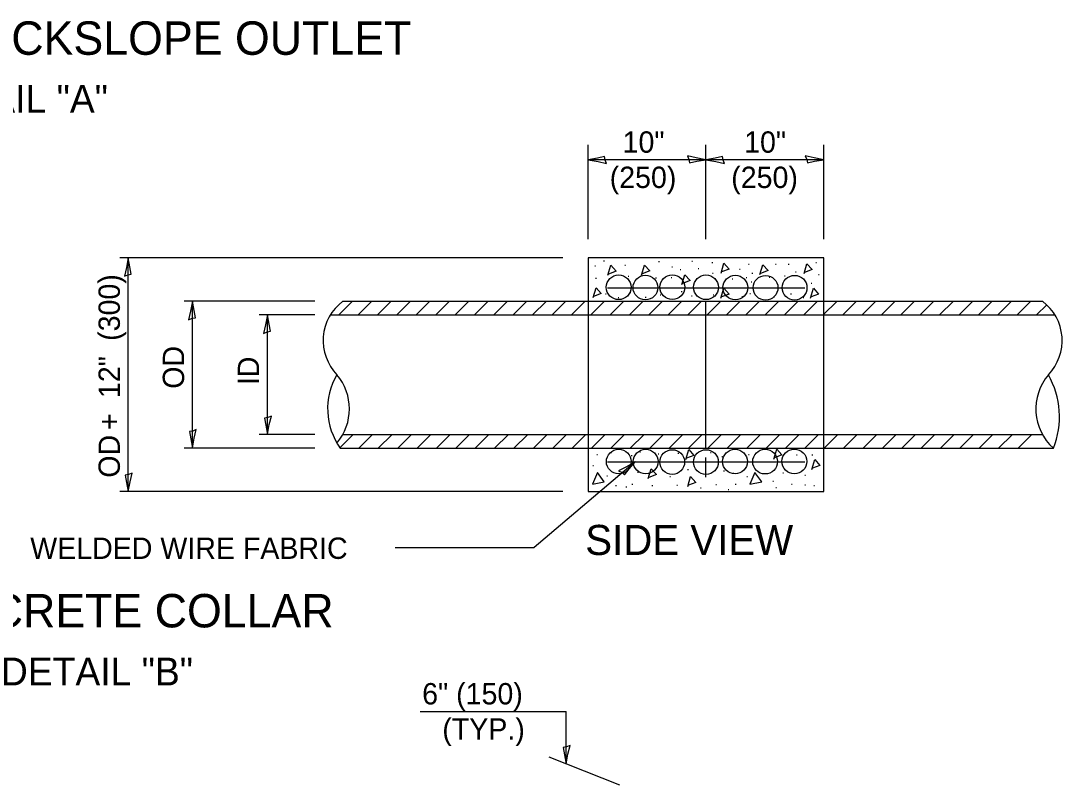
# Model space of a CAD drawing. Extents: x 100768 to 101448, y 100037 to 100477.
# Drawn here: x 100921 to 101027.6, y 100155.1 to 100233.3 of the extents above; entities that cross this region are included whole.
import ezdxf

# ---------------------------------------------------------------- set-up
doc = ezdxf.new("R2010")
doc.units = 0
for name, color, linetype in [('Design_PR_Roadway Dimensions', 7, 'Continuous'), ('Design_PR_Roadway Notes', 7, 'Continuous'), ('Drainage_PR_Adjustment Items', 7, 'Continuous'), ('Level 35', 7, 'Continuous'), ('Level 43', 7, 'Continuous'), ('Level 53', 7, 'Continuous'), ('ROW_EX_Private Boundary Items', 7, 'Continuous'), ('Stage_Construction Traffic Control', 7, 'Continuous')]:
    doc.layers.add(name, color=color, linetype=linetype)

msp = doc.modelspace()

# ---------------------------------------------------------------- linework, layer by layer
at = {"layer": 'Design_PR_Roadway Notes'}
for p in [(100983.87, 100188.18), (100959.32, 100179.42)]:
    msp.add_line(p, (100973.54, 100179.42), dxfattribs=at)
msp.add_lwpolyline([(100982.17, 100187.26), (100982.52, 100187.08), (100982.79, 100186.85), (100983.25, 100187.44), (100983.87, 100188.18), (100982.98, 100187.67)], close=True, dxfattribs=at)
at = {"layer": 'Drainage_PR_Adjustment Items'}
for p, q in [((100953.55, 100203.21), (100954.95, 100204.6)), ((100955.53, 100203.21), (100956.93, 100204.6)), ((100957.51, 100203.21), (100958.91, 100204.6)), ((100959.49, 100203.21), (100960.9, 100204.6)), ((100961.47, 100203.21), (100962.88, 100204.6)), ((100963.46, 100203.21), (100964.86, 100204.6)), ((100965.44, 100203.21), (100966.84, 100204.6)), ((100967.42, 100203.21), (100968.82, 100204.6)), ((100969.41, 100203.21), (100970.81, 100204.6)), ((100971.39, 100203.21), (100972.79, 100204.6)), ((100973.37, 100203.21), (100974.78, 100204.6)), ((100975.36, 100203.21), (100976.76, 100204.6)), ((100977.34, 100203.21), (100978.74, 100204.6)), ((100979.32, 100203.21), (100980.72, 100204.6)), ((100981.3, 100203.21), (100982.71, 100204.6)), ((100983.28, 100203.21), (100984.69, 100204.6)), ((100985.27, 100203.21), (100986.67, 100204.6)), ((100987.25, 100203.21), (100988.65, 100204.6)), ((100989.24, 100203.21), (100990.64, 100204.6)), ((100991.22, 100203.21), (100992.62, 100204.6)), ((100993.2, 100203.21), (100994.6, 100204.6)), ((100995.18, 100203.21), (100996.59, 100204.6)), ((100997.17, 100203.21), (100998.57, 100204.6)), ((100999.15, 100203.21), (101000.55, 100204.6)), ((101001.13, 100203.21), (101002.53, 100204.6)), ((101003.11, 100203.21), (101004.52, 100204.6)), ((101005.1, 100203.21), (101006.5, 100204.6)), ((101007.08, 100203.21), (101008.48, 100204.6)), ((101009.06, 100203.21), (101010.47, 100204.6)), ((101011.05, 100203.21), (101012.45, 100204.6)), ((101013.03, 100203.21), (101014.43, 100204.6)), ((101015.01, 100203.21), (101016.41, 100204.6)), ((101016.99, 100203.21), (101018.4, 100204.6)), ((101018.98, 100203.21), (101020.38, 100204.6)), ((101020.96, 100203.21), (101022.36, 100204.6)), ((101022.94, 100203.21), (101024.34, 100204.6)), ((101024.93, 100203.21), (101025.97, 100204.24)), ((100953.63, 100189.57), (100955.03, 100190.96)), ((100955.61, 100189.57), (100957.01, 100190.96)), ((100957.59, 100189.57), (100959, 100190.96)), ((100959.58, 100189.57), (100960.98, 100190.96)), ((100961.56, 100189.57), (100962.96, 100190.96)), ((100963.54, 100189.57), (100964.95, 100190.96)), ((100965.53, 100189.57), (100966.93, 100190.96)), ((100967.51, 100189.57), (100968.91, 100190.96)), ((100969.49, 100189.57), (100970.9, 100190.96)), ((100971.47, 100189.57), (100972.88, 100190.96)), ((100973.46, 100189.57), (100974.86, 100190.96)), ((100975.44, 100189.57), (100976.84, 100190.96)), ((100977.42, 100189.57), (100978.82, 100190.96)), ((100979.41, 100189.57), (100980.81, 100190.96)), ((100981.39, 100189.57), (100982.79, 100190.96)), ((100983.37, 100189.57), (100984.77, 100190.96)), ((100985.36, 100189.57), (100986.76, 100190.96)), ((100987.34, 100189.57), (100988.74, 100190.96)), ((100989.32, 100189.57), (100990.72, 100190.96)), ((100991.3, 100189.57), (100992.71, 100190.96)), ((100993.28, 100189.57), (100994.69, 100190.96)), ((100995.27, 100189.57), (100996.67, 100190.96)), ((100997.25, 100189.57), (100998.65, 100190.96)), ((100999.23, 100189.57), (101000.63, 100190.96)), ((101001.22, 100189.57), (101002.62, 100190.96)), ((101003.2, 100189.57), (101004.6, 100190.96)), ((101005.18, 100189.57), (101006.58, 100190.96)), ((101007.17, 100189.57), (101008.57, 100190.96)), ((101009.15, 100189.57), (101010.55, 100190.96)), ((101011.13, 100189.57), (101012.53, 100190.96)), ((101013.11, 100189.57), (101014.52, 100190.96)), ((101015.09, 100189.57), (101016.5, 100190.96)), ((101017.08, 100189.57), (101018.48, 100190.96)), ((101019.06, 100189.57), (101020.46, 100190.96)), ((101021.04, 100189.57), (101022.45, 100190.96)), ((101023.03, 100189.57), (101024.43, 100190.96))]:
    msp.add_line(p, q, dxfattribs=at)
for points in [[(100980.71, 100186.13), (100980, 100187.09), (100979.49, 100185.87)], [(100996.82, 100186.13), (100996.11, 100187.09), (100995.6, 100185.87)]]:
    msp.add_lwpolyline(points, close=True, dxfattribs=at)
at = {"layer": 'Level 35'}
for p, q in [((100953.96, 100204.6), (100991.11, 100204.6)), ((100991.11, 100189.57), (100991.11, 100204.6)), ((100991.11, 100204.6), (101025.54, 100204.6)), ((100952.7, 100203.21), (100991.11, 100203.21)), ((100991.11, 100203.21), (101026.8, 100203.21)), ((100953.96, 100190.96), (100991.11, 100190.96)), ((100991.11, 100190.96), (101025.54, 100190.96)), ((100953.7, 100189.57), (100991.11, 100189.57)), ((100991.11, 100189.57), (101026.65, 100189.57)), ((100991.11, 100186.61), (100991.11, 100188.63))]:
    msp.add_line(p, q, dxfattribs=at)
msp.add_lwpolyline([(100979.05, 100185.12), (101003.17, 100185.12), (101003.17, 100209.06), (100979.05, 100209.06)], close=True, dxfattribs=at)
for centre, major_axis, start_param, end_param in [((100957.05, 100200.58), (-5.1, 0), 5.365675, 7.044229), ((101022.44, 100200.58), (-5.1, 0), 2.380549, 4.059103), ((100959.44, 100193.59), (-7.03, 0), 5.758974, 6.897389), ((100949.16, 100193.59), (-5.48, 0), 2.443598, 3.839587), ((101030.33, 100193.59), (-5.48, 0), 5.585191, 7.116227), ((101018.4, 100192.79), (-8.86, 0), 2.766817, 3.651717)]:
    msp.add_ellipse(centre, major_axis=major_axis, ratio=0.992633, start_param=start_param, end_param=end_param, dxfattribs=at)
at = {"layer": 'Level 43'}
for p, q in [((100979.05, 100210.94), (100979.05, 100220.61)), ((100991.11, 100210.94), (100991.11, 100220.61)), ((101003.17, 100210.94), (101003.17, 100220.61)), ((100991.11, 100219.09), (100979.05, 100219.09)), ((101003.17, 100219.09), (100991.11, 100219.09)), ((100976.45, 100209.06), (100931.16, 100209.06)), ((100932.02, 100185.12), (100932.02, 100209.06)), ((100951.1, 100204.6), (100937.73, 100204.6)), ((100938.59, 100189.57), (100938.59, 100204.6)), ((100951.1, 100203.21), (100945.4, 100203.21)), ((100946.26, 100190.96), (100946.26, 100203.21)), ((100951.1, 100190.96), (100945.4, 100190.96)), ((100951.1, 100189.57), (100937.73, 100189.57)), ((100976.45, 100185.12), (100931.16, 100185.12)), ((100961.87, 100162.61), (100976.8, 100162.61)), ((100976.8, 100157.25), (100976.8, 100162.61)), ((100982.28, 100155.09), (100975.07, 100157.94))]:
    msp.add_line(p, q, dxfattribs=at)
for points in [[(100980.95, 100218.69), (100980.8, 100219.05), (100980.74, 100219.4), (100980, 100219.25), (100979.05, 100219.09), (100980.07, 100218.9)], [(100989.21, 100219.48), (100989.37, 100219.12), (100989.43, 100218.77), (100990.16, 100218.92), (100991.11, 100219.09), (100990.1, 100219.27)], [(100993.01, 100218.69), (100992.86, 100219.05), (100992.8, 100219.4), (100992.06, 100219.25), (100991.11, 100219.09), (100992.13, 100218.9)], [(101001.27, 100219.48), (101001.43, 100219.12), (101001.49, 100218.77), (101002.22, 100218.92), (101003.17, 100219.09), (101002.16, 100219.27)], [(100931.62, 100207.16), (100931.98, 100207.31), (100932.33, 100207.37), (100932.18, 100208.11), (100932.02, 100209.06), (100931.83, 100208.04)], [(100938.19, 100202.7), (100938.56, 100202.86), (100938.9, 100202.92), (100938.75, 100203.65), (100938.59, 100204.6), (100938.4, 100203.59)], [(100945.86, 100201.31), (100946.23, 100201.47), (100946.58, 100201.53), (100946.42, 100202.26), (100946.26, 100203.21), (100946.07, 100202.2)], [(100946.66, 100192.86), (100946.29, 100192.71), (100945.94, 100192.65), (100946.09, 100191.91), (100946.26, 100190.96), (100946.44, 100191.98)], [(100938.98, 100191.47), (100938.62, 100191.32), (100938.27, 100191.26), (100938.42, 100190.52), (100938.59, 100189.57), (100938.77, 100190.59)], [(100932.41, 100187.02), (100932.05, 100186.86), (100931.7, 100186.8), (100931.85, 100186.07), (100932.02, 100185.12), (100932.2, 100186.13)], [(100977.2, 100159.15), (100976.84, 100159), (100976.49, 100158.94), (100976.64, 100158.2), (100976.8, 100157.25), (100976.99, 100158.27)]]:
    msp.add_lwpolyline(points, close=True, dxfattribs=at)
at = {"layer": 'Level 53'}
for p, q in [((100979.74, 100208.22), (100979.82, 100208.22)), ((100980.64, 100208.74), (100980.72, 100208.74)), ((100982.8, 100208.3), (100982.88, 100208.3)), ((100986.26, 100208.66), (100986.34, 100208.66)), ((100987.6, 100208.14), (100987.68, 100208.14)), ((100989.65, 100208.71), (100989.73, 100208.71)), ((100991.72, 100208.58), (100991.8, 100208.58)), ((100995.46, 100208.39), (100995.54, 100208.39)), ((100998.22, 100208.39), (100998.29, 100208.39)), ((100999.53, 100208.41), (100999.6, 100208.41)), ((101002.34, 100208.58), (101002.41, 100208.58)), ((100983.15, 100207.16), (100983.23, 100207.16)), ((100987.54, 100207.05), (100987.62, 100207.05)), ((100988.47, 100207.84), (100988.55, 100207.84)), ((100990.3, 100207.95), (100990.38, 100207.95)), ((100991.77, 100207.46), (100991.85, 100207.46)), ((100994.53, 100207.87), (100994.61, 100207.87)), ((100995.21, 100207.05), (100995.29, 100207.05)), ((100995.81, 100207.46), (100995.89, 100207.46)), ((100997.56, 100207.08), (100997.64, 100207.08)), ((100999.14, 100207.19), (100999.22, 100207.19)), ((101000.26, 100207.6), (101000.34, 100207.6)), ((101002.61, 100207.35), (101002.69, 100207.35)), ((100979.82, 100206.97), (100979.9, 100206.97)), ((100985.96, 100206.99), (100986.04, 100206.99)), ((100991.99, 100206.91), (100992.07, 100206.91)), ((100993.77, 100206.91), (100993.84, 100206.91)), ((100995.73, 100206.58), (100995.81, 100206.58)), ((101001.87, 100206.45), (101001.95, 100206.45)), ((100980.83, 100205.36), (100980.91, 100205.36)), ((100982.12, 100204.97), (100982.19, 100204.97)), ((100983.34, 100205.49), (100983.42, 100205.49)), ((100984.9, 100205.03), (100984.98, 100205.03)), ((100986.43, 100205.25), (100986.5, 100205.25)), ((100988.58, 100205.6), (100988.66, 100205.6)), ((100989.62, 100205.17), (100989.7, 100205.17)), ((100991.83, 100205.25), (100991.91, 100205.25)), ((100994.78, 100205.08), (100994.85, 100205.08)), ((100995.59, 100205.38), (100995.67, 100205.38)), ((100998.05, 100205.06), (100998.13, 100205.06)), ((100999.77, 100205.36), (100999.85, 100205.36)), ((101001.05, 100204.97), (101001.13, 100204.97)), ((100979.94, 100188.92), (100980.02, 100188.92)), ((100981.36, 100189.12), (100981.43, 100189.12)), ((100984.33, 100189.21), (100984.41, 100189.21)), ((100986.22, 100188.99), (100986.3, 100188.99)), ((100988.24, 100189.05), (100988.32, 100189.05)), ((100991.57, 100189.12), (100991.65, 100189.12)), ((100995.45, 100188.92), (100995.53, 100188.92)), ((101000.35, 100188.89), (101000.43, 100188.89)), ((101001.95, 100188.89), (101002.03, 100188.89)), ((100983.47, 100188.83), (100983.55, 100188.83)), ((100992.73, 100188.73), (100992.8, 100188.73)), ((100979.53, 100187.8), (100979.61, 100187.8)), ((100980.97, 100186.74), (100981.05, 100186.74)), ((100984.11, 100187.1), (100984.19, 100187.1)), ((100989.23, 100187.38), (100989.31, 100187.38)), ((100992.91, 100187.24), (100992.99, 100187.24)), ((100993.88, 100187), (100993.96, 100187)), ((100998.97, 100187.06), (100999.05, 100187.06)), ((101001.21, 100186.81), (101001.29, 100186.81)), ((100981.86, 100185.74), (100981.94, 100185.74)), ((100983.53, 100185.88), (100983.61, 100185.88)), ((100985.58, 100185.75), (100985.66, 100185.75)), ((100987.41, 100186.68), (100987.49, 100186.68)), ((100988.11, 100185.78), (100988.19, 100185.78)), ((100992.12, 100185.85), (100992.19, 100185.85)), ((100994.1, 100185.88), (100994.18, 100185.88)), ((100995.29, 100186.68), (100995.37, 100186.68)), ((100997.95, 100186.2), (100998.02, 100186.2)), ((100999.84, 100185.88), (100999.91, 100185.88)), ((101001.21, 100185.81), (101001.29, 100185.81)), ((101002.14, 100185.75), (101002.22, 100185.75)), ((100982.92, 100185.62), (100983, 100185.62)), ((100990.54, 100185.51), (100990.62, 100185.51)), ((100993.37, 100185.34), (100993.45, 100185.34)), ((100998.24, 100185.56), (100998.31, 100185.56))]:
    msp.add_line(p, q, dxfattribs=at)
for points in [[(100981.08, 100207.28), (100981.37, 100208.28), (100981.91, 100207.69), (100981.14, 100207.39)], [(100984.52, 100207.28), (100984.82, 100208.29), (100985.36, 100207.7), (100984.58, 100207.4)], [(100992.65, 100207.49), (100992.95, 100208.49), (100993.49, 100207.9), (100992.71, 100207.6)], [(100996.63, 100207.33), (100996.92, 100208.33), (100997.46, 100207.74), (100996.68, 100207.44)], [(101001.14, 100207.43), (101001.44, 100208.44), (101001.98, 100207.85), (101001.2, 100207.55)], [(100988.65, 100206.3), (100988.94, 100207.31), (100989.48, 100206.72), (100988.71, 100206.42)], [(100979.56, 100204.98), (100979.86, 100205.99), (100980.4, 100205.39), (100979.62, 100205.09)], [(100992.64, 100204.92), (100992.93, 100205.93), (100993.47, 100205.34), (100992.69, 100205.04)], [(101001.79, 100204.92), (101002.09, 100205.93), (101002.62, 100205.34), (101001.85, 100205.04)], [(100989.04, 100188.41), (100989.34, 100189.42), (100989.88, 100188.83), (100989.1, 100188.53)], [(100998.04, 100188.46), (100998.34, 100189.47), (100998.88, 100188.88), (100998.1, 100188.58)], [(101001.93, 100187.39), (101002.23, 100188.4), (101002.76, 100187.8), (101001.99, 100187.51)], [(100985.21, 100186.47), (100985.5, 100187.47), (100986.04, 100186.88), (100985.27, 100186.58)], [(100989.25, 100185.65), (100989.54, 100186.66), (100990.08, 100186.06), (100989.31, 100185.77)]]:
    msp.add_lwpolyline(points, dxfattribs=at)
at = {"layer": 'ROW_EX_Private Boundary Items'}
for centre in [(100982.18, 100206.03), (100984.92, 100206), (100987.67, 100206.04), (100991.11, 100206.03), (100994.11, 100206), (100997.2, 100205.98), (101000.17, 100205.99), (100982.19, 100188.2), (100984.94, 100188.2), (100987.65, 100188.15), (100991.1, 100188.15), (100994.08, 100188.2), (100997.16, 100188.19), (101000.15, 100188.21)]:
    msp.add_ellipse(centre, major_axis=(1.27, 0), ratio=0.992638, dxfattribs=at)
at = {"layer": 'Stage_Construction Traffic Control'}
for p, q in [((100981.02, 100205.99), (101001.21, 100205.99)), ((100981.02, 100188.18), (101001.21, 100188.18))]:
    msp.add_line(p, q, dxfattribs=at)

# ---------------------------------------------------------------- texts
at = {"layer": 'Design_PR_Roadway Dimensions'}
for s, p in [('10"', (100982.58, 100219.8)), ('10"', (100995.01, 100219.8)), ('(250)', (100981.26, 100216.19)), ('(250)', (100993.69, 100216.19)), ('6" (150)', (100962.08, 100163.35)), ('(TYP.)', (100964.14, 100159.74))]:
    msp.add_text(s, height=2.185, dxfattribs=at).set_placement(p)
for s, height, p in [('(300)', 2.185, (100931.16, 100200.55)), ('OD', 2.185, (100937.73, 100195.65)), ('12"', 2.185, (100931.16, 100194.7)), ('ID', 2.185, (100945.4, 100196.02)), ('+', 2.18, (100931.16, 100191.43)), ('OD', 2.185, (100931.16, 100186.55))]:
    msp.add_text(s, height=height, rotation=90, dxfattribs=at).set_placement(p)
at = {"layer": 'Design_PR_Roadway Notes'}
for s, height, p in [('HEADWALL FOR BACKSLOPE OUTLET', 3.42, (100876.6, 100229.82)), ('DETAIL "A"', 2.85, (100910.29, 100223.89)), ('SIDE VIEW', 3.078, (100978.76, 100178.64)), ('WELDED WIRE FABRIC', 2.185, (100921.99, 100178.24)), ('CONCRETE COLLAR', 3.42, (100907.79, 100171.23)), ('DETAIL "B"', 2.85, (100918.99, 100165.29))]:
    msp.add_text(s, height=height, dxfattribs=at).set_placement(p)

doc.saveas('drawing.dxf')
